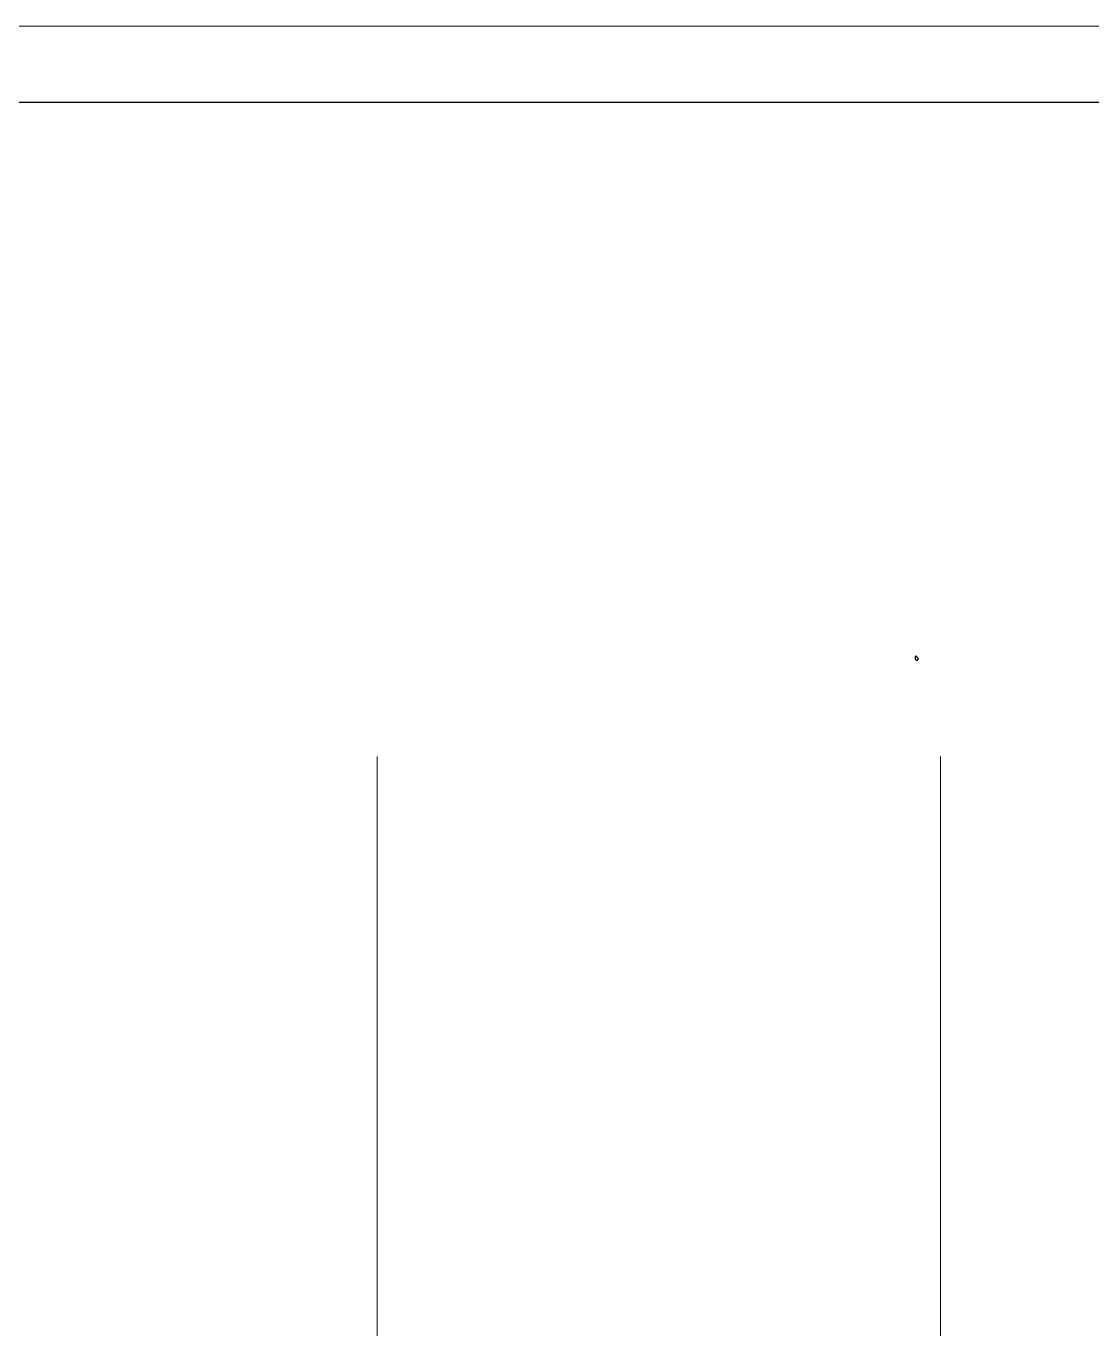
# Model space of a CAD drawing. Header units: millimetres. Extents: x 2712 to 3553, y 1367 to 1961.
# Drawn here: x 2929.7 to 2999.8, y 1874.8 to 1960.5 of the extents above; entities that cross this region are included whole.
import ezdxf

# ---------------------------------------------------------------- set-up
doc = ezdxf.new("R2010")
doc.units = ezdxf.units.MM

# ---------------------------------------------------------------- blocks, each defined once
blk = doc.blocks.new('Формат А1 (2)')
at = {"lineweight": 20}
blk.add_line((2935.831, 433.685), (3776.831, 433.685), dxfattribs=at)
at = {"lineweight": 30}
blk.add_line((2955.831, 428.685), (3771.831, 428.685), dxfattribs=at)

msp = doc.modelspace()

# ---------------------------------------------------------------- linework, layer by layer
at = {"lineweight": 15}
for p, q in [((2952.742, 1673.098), (2952.742, 1912.493)), ((2989.787, 1830.555), (2989.787, 1912.493))]:
    msp.add_line(p, q, dxfattribs=at)
msp.add_lwpolyline([(2988.25, 1918.837, 0.108972), (2988.295, 1918.847, 0.182303), (2988.322, 1918.874, 0.161196), (2988.325, 1918.915, 0.082592), (2988.306, 1918.963, 0.029505), (2988.272, 1919.012, 0.035638), (2988.234, 1919.052, 0.038439), (2988.199, 1919.081, 0.151918), (2988.172, 1919.089, 0.210953), (2988.151, 1919.08, 0.081139), (2988.133, 1919.052, 0.061769), (2988.121, 1919.012, 0.042167), (2988.117, 1918.963, 0.105053), (2988.127, 1918.915, 0.099167), (2988.156, 1918.874, 0.09642), (2988.199, 1918.847, 0.093332)], format="xyb", close=True)

# ---------------------------------------------------------------- block references
at = {"lineweight": 30}
msp.add_blockref('Формат А1 (2)', (-223.505, 1526.854), dxfattribs=at)

doc.saveas('drawing.dxf')
